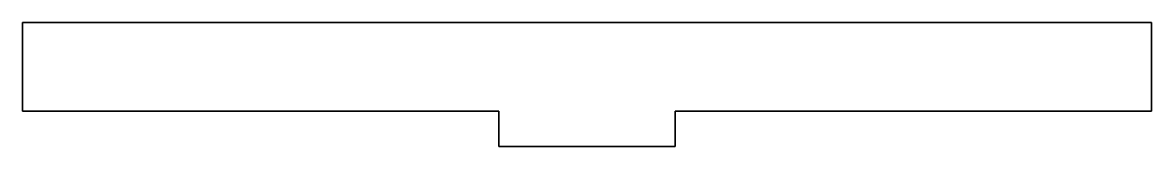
# Model space of a CAD drawing. Header units: inches. Extents: x 0 to 128, y 0 to 14.
import ezdxf

# ---------------------------------------------------------------- set-up
doc = ezdxf.new("R2010")
doc.units = ezdxf.units.IN
doc.header["$MEASUREMENT"] = 0
doc.layers.add('SIMUMAK Visible (ISO)', color=7, linetype='Continuous', lineweight=35)

# ---------------------------------------------------------------- blocks, each defined once
blk = doc.blocks.new('2DOF-150-17-REFT-01_1.4 Rigidizadores estructura_2DOF-150-17-REFT-01')
at = {"layer": 'SIMUMAK Visible (ISO)'}
for p, q in [((-64, 7), (64, 7)), ((-64, -3), (-64, 7)), ((64, 7), (64, -3)), ((-10, -3), (-64, -3)), ((-10, -7), (-10, -3)), ((64, -3), (10, -3)), ((10, -3), (10, -7)), ((10, -7), (-10, -7))]:
    blk.add_line(p, q, dxfattribs=at)

msp = doc.modelspace()

# ---------------------------------------------------------------- block references
msp.add_blockref('2DOF-150-17-REFT-01_1.4 Rigidizadores estructura_2DOF-150-17-REFT-01', (64, 7))

doc.saveas('drawing.dxf')
